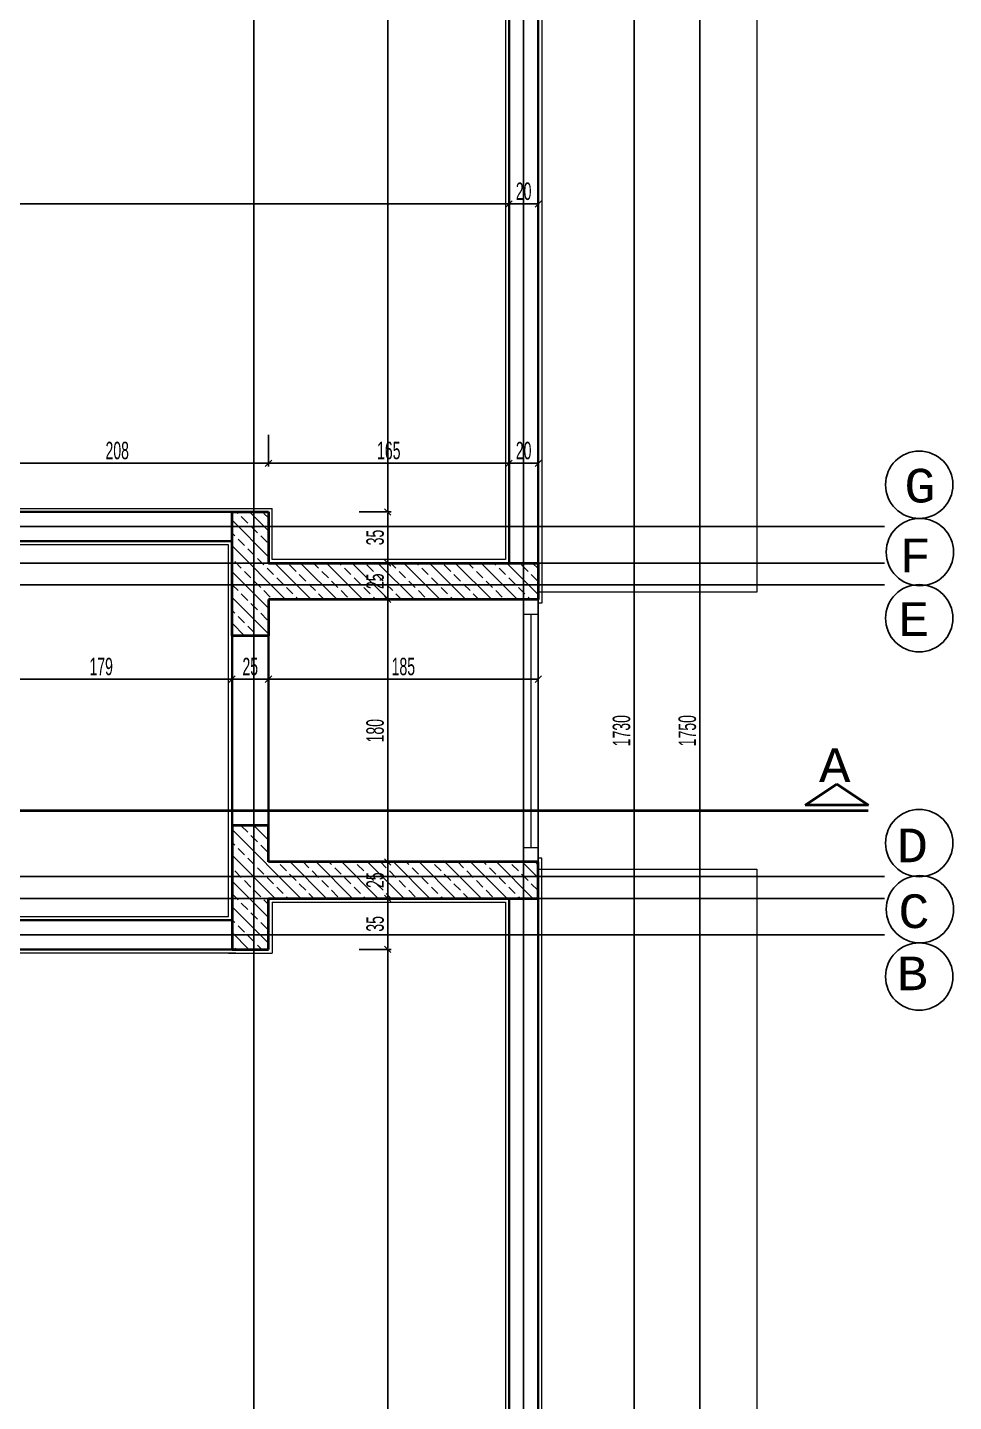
# Model space of a CAD drawing. Header units: inches. Extents: x -7543 to -822, y 102837 to 190349.
# Drawn here: x -832.3741 to -832.2471, y 102836.8607 to 102837.0491 of the extents above; entities that cross this region are included whole.
import ezdxf

# ---------------------------------------------------------------- set-up
doc = ezdxf.new("R2010")
doc.units = ezdxf.units.IN
doc.header["$MEASUREMENT"] = 0
for name, pattern in [('__ZG_T_P__9', [22, 1, -10, 1, -10]), ('DASHDOTX2', [2, 1, -0.5, 0, -0.5]), ('DASHED', [19.05, 12.7, -6.35])]:
    doc.linetypes.add(name, pattern=pattern)
doc.layers.get('Defpoints').update_dxf_attribs({"lineweight": 25})
for name, color, linetype, lineweight in [('AKS', 1, 'Continuous', 25), ('ICOL', 55, 'Continuous', 25), ('İZ DÜŞÜM', 253, 'Continuous', 20), ('KESİT', 7, 'Continuous', 40), ('KOLON', 2, 'Continuous', 40), ('SIVA', 150, 'Continuous', 15), ('TARAMA', 8, 'Continuous', 25)]:
    doc.layers.add(name, color=color, linetype=linetype, lineweight=lineweight)
doc.layers.add('DUVAR', color=7, linetype='Continuous', lineweight=35, true_color=0xfc4642)
doc.layers.add('PENCERE', color=7, linetype='Continuous', lineweight=18, true_color=0xffb360)
doc.styles.add('ISIM', font='monos.ttf', dxfattribs={"width": 1.1, "height": 200})
doc.styles.add('OLCU', font='tromand.shx', dxfattribs={"width": 0.6, "height": 12})

# ---------------------------------------------------------------- blocks, each defined once
blk = doc.blocks.new('D')
at = {"layer": 'ICOL'}
for p, q in [((2.8, 2.8), (-2.8, -2.8)), ((0, 3), (0, -25))]:
    blk.add_line(p, q, dxfattribs=at)
blk = doc.blocks.new('E')
at = {"layer": 'ICOL'}
for p, q in [((0, -3), (0, 25)), ((-2.8, -2.8), (2.8, 2.8))]:
    blk.add_line(p, q, dxfattribs=at)

msp = doc.modelspace()

# ---------------------------------------------------------------- linework, layer by layer
at = {"layer": 'AKS', "linetype": 'DASHDOTX2', "ltscale": 10}
for p, q in [((-832.34308, 102837.16719), (-832.34308, 102836.7433)), ((-832.30608, 102837.16719), (-832.30608, 102836.7433)), ((-832.25657, 102836.98068), (-832.57994, 102836.98068)), ((-832.25657, 102836.97568), (-832.57994, 102836.97568)), ((-832.24822, 102836.97418), (-832.24823, 102836.97418)), ((-832.25657, 102836.97268), (-832.57994, 102836.97268)), ((-832.25657, 102836.93268), (-832.57994, 102836.93268)), ((-832.25657, 102836.92968), (-832.57994, 102836.92968)), ((-832.25657, 102836.92468), (-832.57994, 102836.92468))]:
    msp.add_line(p, q, dxfattribs=at)
at = {"layer": 'AKS', "color": 0}
for centre in [(-832.25182, 102836.98642), (-832.25173, 102836.97718), (-832.25182, 102836.96811), (-832.25182, 102836.93726), (-832.25173, 102836.92819), (-832.25182, 102836.91895)]:
    msp.add_circle(centre, 0.00462, dxfattribs=at)
at = {"layer": 'Defpoints', "color": 6}
msp.add_line((-832.30408, 102836.77768), (-832.30408, 102837.12768), dxfattribs=at)
msp.add_line((-832.30408, 102836.77768), (-832.30408, 102837.12768), dxfattribs=at)
at = {"layer": 'Defpoints', "color": 3}
for p, q in [((-832.30808, 102836.97568), (-832.30808, 102837.12268)), ((-832.38258, 102836.98268), (-832.34108, 102836.98268)), ((-832.34108, 102836.98268), (-832.34108, 102836.97568)), ((-832.34108, 102836.97568), (-832.30808, 102836.97568)), ((-832.30808, 102836.92968), (-832.34108, 102836.92968)), ((-832.34108, 102836.92968), (-832.34108, 102836.92268)), ((-832.30808, 102836.78268), (-832.30808, 102836.92968)), ((-832.34108, 102836.92268), (-832.39058, 102836.92268))]:
    msp.add_line(p, q, dxfattribs=at)
at = {"layer": 'DUVAR'}
for p, q in [((-832.30808, 102837.12268), (-832.30808, 102836.97568)), ((-832.30408, 102837.12268), (-832.30408, 102836.97568)), ((-832.34608, 102836.98268), (-832.39058, 102836.98268)), ((-832.34608, 102836.97868), (-832.39058, 102836.97868)), ((-832.34608, 102836.96568), (-832.34608, 102836.93968)), ((-832.34108, 102836.96568), (-832.34108, 102836.93968)), ((-832.30808, 102836.92968), (-832.30808, 102836.78268)), ((-832.30408, 102836.92968), (-832.30408, 102836.78268)), ((-832.39058, 102836.92668), (-832.34608, 102836.92668)), ((-832.34608, 102836.92268), (-832.39058, 102836.92268))]:
    msp.add_line(p, q, dxfattribs=at)
at = {"layer": 'ICOL'}
for p, q in [((-832.28189, 102837.12753), (-832.28189, 102836.77784)), ((-832.29093, 102836.77984), (-832.29093, 102837.12553)), ((-832.32472, 102836.98284), (-832.32472, 102837.12253)), ((-832.30823, 102837.02494), (-832.51242, 102837.02494)), ((-832.30423, 102837.02494), (-832.30792, 102837.02494)), ((-832.38242, 102836.98937), (-832.34123, 102836.98937)), ((-832.34092, 102836.98937), (-832.30823, 102836.98937)), ((-832.30792, 102836.98937), (-832.30423, 102836.98937)), ((-832.32472, 102836.97584), (-832.32472, 102836.98253)), ((-832.32472, 102836.97084), (-832.32472, 102836.97553)), ((-832.32472, 102836.93484), (-832.32472, 102836.97053)), ((-832.34623, 102836.95975), (-832.38182, 102836.95975)), ((-832.34123, 102836.95975), (-832.34592, 102836.95975)), ((-832.30423, 102836.95975), (-832.34092, 102836.95975)), ((-832.32472, 102836.92984), (-832.32472, 102836.93453)), ((-832.32472, 102836.92284), (-832.32472, 102836.92953)), ((-832.32472, 102836.78284), (-832.32472, 102836.92253))]:
    msp.add_line(p, q, dxfattribs=at)
at = {"layer": 'İZ DÜŞÜM', "linetype": '__ZG_T_P__9'}
for p, q in [((-832.30408, 102837.12768), (-832.30408, 102836.77768)), ((-832.27407, 102837.09768), (-832.27407, 102836.97168)), ((-832.27407, 102836.97168), (-832.30408, 102836.97168)), ((-832.30408, 102836.97168), (-832.30408, 102836.93368)), ((-832.30408, 102836.93368), (-832.27408, 102836.93368)), ((-832.27408, 102836.93368), (-832.27408, 102836.80768))]:
    msp.add_line(p, q, dxfattribs=at)
at = {"layer": 'KESİT'}
for p, q in [((-832.26313, 102836.94536), (-832.26747, 102836.94248)), ((-832.26313, 102836.94536), (-832.25878, 102836.94248)), ((-832.25878, 102836.94248), (-832.26747, 102836.94248))]:
    msp.add_line(p, q, dxfattribs=at)
at = {"layer": 'KESİT', "linetype": 'DASHED'}
msp.add_line((-832.25884, 102836.94168), (-832.47304, 102836.94168), dxfattribs=at)
at = {"layer": 'KOLON'}
for p, q in [((-832.34608, 102836.97568), (-832.34608, 102836.98268)), ((-832.34608, 102836.98268), (-832.34108, 102836.98268)), ((-832.34108, 102836.98268), (-832.34108, 102836.97568)), ((-832.34608, 102836.97168), (-832.34608, 102836.97568)), ((-832.34108, 102836.97568), (-832.30408, 102836.97568)), ((-832.30408, 102836.97568), (-832.30408, 102836.97068)), ((-832.34608, 102836.96568), (-832.34608, 102836.97168)), ((-832.30408, 102836.97068), (-832.34108, 102836.97068)), ((-832.34108, 102836.97068), (-832.34108, 102836.96568)), ((-832.34108, 102836.96568), (-832.34608, 102836.96568)), ((-832.34108, 102836.93968), (-832.34608, 102836.93968)), ((-832.34608, 102836.93968), (-832.34608, 102836.93368)), ((-832.34108, 102836.93468), (-832.34108, 102836.93968)), ((-832.30408, 102836.93468), (-832.34108, 102836.93468)), ((-832.30408, 102836.92968), (-832.30408, 102836.93468)), ((-832.34608, 102836.93368), (-832.34608, 102836.92968)), ((-832.34608, 102836.92968), (-832.34608, 102836.92268)), ((-832.34108, 102836.92268), (-832.34108, 102836.92968)), ((-832.34108, 102836.92968), (-832.30408, 102836.92968)), ((-832.34608, 102836.92268), (-832.34108, 102836.92268))]:
    msp.add_line(p, q, dxfattribs=at)
at = {"layer": 'PENCERE'}
for p, q in [((-832.30608, 102836.97068), (-832.30608, 102836.93468)), ((-832.30408, 102836.97068), (-832.30408, 102836.93468)), ((-832.30608, 102836.96868), (-832.30408, 102836.96868)), ((-832.30508, 102836.96868), (-832.30508, 102836.93668)), ((-832.30608, 102836.93668), (-832.30408, 102836.93668))]:
    msp.add_line(p, q, dxfattribs=at)
at = {"layer": 'SIVA'}
for p, q in [((-832.30358, 102837.12818), (-832.30358, 102836.97018)), ((-832.30858, 102837.12218), (-832.30858, 102836.97618)), ((-832.38208, 102836.98318), (-832.34058, 102836.98318)), ((-832.34658, 102836.98318), (-832.34058, 102836.98318)), ((-832.34058, 102836.97618), (-832.34058, 102836.98318)), ((-832.34658, 102836.97818), (-832.39108, 102836.97818)), ((-832.34658, 102836.92718), (-832.34658, 102836.97818)), ((-832.30858, 102836.97618), (-832.34058, 102836.97618)), ((-832.30358, 102836.97018), (-832.30408, 102836.97018)), ((-832.30358, 102836.93518), (-832.30408, 102836.93518)), ((-832.30358, 102836.77718), (-832.30358, 102836.93518)), ((-832.34058, 102836.92918), (-832.34058, 102836.92218)), ((-832.34058, 102836.92918), (-832.30858, 102836.92918)), ((-832.30858, 102836.92918), (-832.30858, 102836.78318)), ((-832.39108, 102836.92718), (-832.34658, 102836.92718)), ((-832.34558, 102836.92218), (-832.39008, 102836.92218)), ((-832.34658, 102836.92218), (-832.34058, 102836.92218))]:
    msp.add_line(p, q, dxfattribs=at)
at = {"layer": 'TARAMA'}
for p, q in [((-832.34608, 102836.98155), (-832.34108, 102836.97655)), ((-832.34544, 102836.98268), (-832.34525, 102836.98249)), ((-832.34481, 102836.98205), (-832.34392, 102836.98117)), ((-832.34367, 102836.98268), (-832.34108, 102836.98009)), ((-832.34171, 102836.98249), (-832.34108, 102836.98186)), ((-832.34608, 102836.97979), (-832.34569, 102836.9794)), ((-832.34525, 102836.97896), (-832.34436, 102836.97808)), ((-832.34348, 102836.98073), (-832.3426, 102836.97984)), ((-832.34215, 102836.9794), (-832.34127, 102836.97852)), ((-832.34608, 102836.97802), (-832.33874, 102836.97068)), ((-832.34392, 102836.97763), (-832.34304, 102836.97675)), ((-832.34569, 102836.97587), (-832.34481, 102836.97498)), ((-832.3426, 102836.97631), (-832.34171, 102836.97542)), ((-832.34021, 102836.97568), (-832.33521, 102836.97068)), ((-832.33818, 102836.97542), (-832.33729, 102836.97454)), ((-832.33667, 102836.97568), (-832.33167, 102836.97068)), ((-832.3349, 102836.97568), (-832.3342, 102836.97498)), ((-832.33313, 102836.97568), (-832.32813, 102836.97068)), ((-832.33137, 102836.97568), (-832.33111, 102836.97542)), ((-832.3296, 102836.97568), (-832.3246, 102836.97068)), ((-832.32757, 102836.97542), (-832.32669, 102836.97454)), ((-832.32606, 102836.97568), (-832.32106, 102836.97068)), ((-832.3243, 102836.97568), (-832.32359, 102836.97498)), ((-832.32253, 102836.97568), (-832.31753, 102836.97068)), ((-832.32076, 102836.97568), (-832.3205, 102836.97542)), ((-832.31899, 102836.97568), (-832.31399, 102836.97068)), ((-832.31696, 102836.97542), (-832.31608, 102836.97454)), ((-832.31546, 102836.97568), (-832.31046, 102836.97068)), ((-832.31369, 102836.97568), (-832.31299, 102836.97498)), ((-832.31192, 102836.97568), (-832.30692, 102836.97068)), ((-832.31015, 102836.97568), (-832.30989, 102836.97542)), ((-832.30839, 102836.97568), (-832.30408, 102836.97137)), ((-832.30636, 102836.97542), (-832.30547, 102836.97454)), ((-832.30485, 102836.97568), (-832.30408, 102836.97491)), ((-832.34608, 102836.97448), (-832.34108, 102836.96948)), ((-832.34436, 102836.97454), (-832.34348, 102836.97366)), ((-832.34127, 102836.97498), (-832.34039, 102836.9741)), ((-832.33995, 102836.97366), (-832.33906, 102836.97277)), ((-832.33685, 102836.9741), (-832.33597, 102836.97321)), ((-832.33376, 102836.97454), (-832.33287, 102836.97366)), ((-832.33066, 102836.97498), (-832.32978, 102836.9741)), ((-832.32934, 102836.97366), (-832.32845, 102836.97277)), ((-832.32625, 102836.9741), (-832.32536, 102836.97321)), ((-832.32315, 102836.97454), (-832.32227, 102836.97366)), ((-832.32006, 102836.97498), (-832.31917, 102836.9741)), ((-832.31873, 102836.97366), (-832.31785, 102836.97277)), ((-832.31564, 102836.9741), (-832.31475, 102836.97321)), ((-832.31254, 102836.97454), (-832.31166, 102836.97366)), ((-832.30945, 102836.97498), (-832.30857, 102836.9741)), ((-832.30813, 102836.97366), (-832.30724, 102836.97277)), ((-832.30503, 102836.9741), (-832.30415, 102836.97321)), ((-832.34608, 102836.97271), (-832.34525, 102836.97189)), ((-832.34481, 102836.97145), (-832.34392, 102836.97056)), ((-832.34304, 102836.97321), (-832.34215, 102836.97233)), ((-832.34171, 102836.97189), (-832.34083, 102836.971)), ((-832.33862, 102836.97233), (-832.33774, 102836.97145)), ((-832.33553, 102836.97277), (-832.33464, 102836.97189)), ((-832.3342, 102836.97145), (-832.33344, 102836.97068)), ((-832.33243, 102836.97321), (-832.33155, 102836.97233)), ((-832.33111, 102836.97189), (-832.33022, 102836.971)), ((-832.32801, 102836.97233), (-832.32713, 102836.97145)), ((-832.32492, 102836.97277), (-832.32404, 102836.97189)), ((-832.32359, 102836.97145), (-832.32283, 102836.97068)), ((-832.32183, 102836.97321), (-832.32094, 102836.97233)), ((-832.3205, 102836.97189), (-832.31962, 102836.971)), ((-832.31741, 102836.97233), (-832.31652, 102836.97145)), ((-832.31431, 102836.97277), (-832.31343, 102836.97189)), ((-832.31299, 102836.97145), (-832.31222, 102836.97068)), ((-832.31122, 102836.97321), (-832.31034, 102836.97233)), ((-832.30989, 102836.97189), (-832.30901, 102836.971)), ((-832.3068, 102836.97233), (-832.30592, 102836.97145)), ((-832.34608, 102836.97095), (-832.34108, 102836.96595)), ((-832.34348, 102836.97012), (-832.3426, 102836.96924)), ((-832.33729, 102836.971), (-832.33697, 102836.97068)), ((-832.32669, 102836.971), (-832.32637, 102836.97068)), ((-832.31608, 102836.971), (-832.31576, 102836.97068)), ((-832.30547, 102836.971), (-832.30515, 102836.97068)), ((-832.34608, 102836.96918), (-832.34569, 102836.96879)), ((-832.34525, 102836.96835), (-832.34436, 102836.96747)), ((-832.34215, 102836.96879), (-832.34127, 102836.96791)), ((-832.34608, 102836.96741), (-832.34435, 102836.96568)), ((-832.34392, 102836.96703), (-832.34304, 102836.96614)), ((-832.3426, 102836.9657), (-832.34258, 102836.96568)), ((-832.34481, 102836.93963), (-832.34392, 102836.93874)), ((-832.3431, 102836.93968), (-832.34108, 102836.93766)), ((-832.34133, 102836.93968), (-832.34108, 102836.93943)), ((-832.34608, 102836.93913), (-832.33663, 102836.92968)), ((-832.34348, 102836.9383), (-832.3426, 102836.93742)), ((-832.34608, 102836.93736), (-832.34569, 102836.93697)), ((-832.34608, 102836.93559), (-832.34017, 102836.92968)), ((-832.34525, 102836.93653), (-832.34436, 102836.93565)), ((-832.34215, 102836.93697), (-832.34127, 102836.93609)), ((-832.34392, 102836.93521), (-832.34304, 102836.93432)), ((-832.3426, 102836.93388), (-832.34171, 102836.933)), ((-832.3395, 102836.93432), (-832.33862, 102836.93344)), ((-832.3381, 102836.93468), (-832.3331, 102836.92968)), ((-832.33633, 102836.93468), (-832.33553, 102836.93388)), ((-832.33456, 102836.93468), (-832.32956, 102836.92968)), ((-832.33279, 102836.93468), (-832.33243, 102836.93432)), ((-832.33199, 102836.93388), (-832.33111, 102836.933)), ((-832.33103, 102836.93468), (-832.32603, 102836.92968)), ((-832.3289, 102836.93432), (-832.32801, 102836.93344)), ((-832.32749, 102836.93468), (-832.32249, 102836.92968)), ((-832.32572, 102836.93468), (-832.32492, 102836.93388)), ((-832.32395, 102836.93468), (-832.31895, 102836.92968)), ((-832.32219, 102836.93468), (-832.32183, 102836.93432)), ((-832.32138, 102836.93388), (-832.3205, 102836.933)), ((-832.32042, 102836.93468), (-832.31542, 102836.92968)), ((-832.31829, 102836.93432), (-832.31741, 102836.93344)), ((-832.31688, 102836.93468), (-832.31188, 102836.92968)), ((-832.31512, 102836.93468), (-832.31431, 102836.93388)), ((-832.31335, 102836.93468), (-832.30835, 102836.92968)), ((-832.31158, 102836.93468), (-832.31122, 102836.93432)), ((-832.31078, 102836.93388), (-832.30989, 102836.933)), ((-832.30981, 102836.93468), (-832.30481, 102836.92968)), ((-832.30768, 102836.93432), (-832.3068, 102836.93344)), ((-832.30628, 102836.93468), (-832.30408, 102836.93248)), ((-832.30451, 102836.93468), (-832.30408, 102836.93425)), ((-832.34608, 102836.93206), (-832.34108, 102836.92706)), ((-832.34569, 102836.93344), (-832.34481, 102836.93256)), ((-832.34436, 102836.93211), (-832.34348, 102836.93123)), ((-832.34127, 102836.93256), (-832.34039, 102836.93167)), ((-832.33818, 102836.933), (-832.33729, 102836.93211)), ((-832.33508, 102836.93344), (-832.3342, 102836.93256)), ((-832.33376, 102836.93211), (-832.33287, 102836.93123)), ((-832.33066, 102836.93256), (-832.32978, 102836.93167)), ((-832.32757, 102836.933), (-832.32669, 102836.93211)), ((-832.32448, 102836.93344), (-832.32359, 102836.93256)), ((-832.32315, 102836.93211), (-832.32227, 102836.93123)), ((-832.32006, 102836.93256), (-832.31917, 102836.93167)), ((-832.31696, 102836.933), (-832.31608, 102836.93211)), ((-832.31387, 102836.93344), (-832.31299, 102836.93256)), ((-832.31254, 102836.93211), (-832.31166, 102836.93123)), ((-832.30945, 102836.93256), (-832.30857, 102836.93167)), ((-832.30636, 102836.933), (-832.30547, 102836.93211)), ((-832.34608, 102836.93029), (-832.34525, 102836.92946)), ((-832.34304, 102836.93079), (-832.34215, 102836.9299)), ((-832.33995, 102836.93123), (-832.33906, 102836.93035)), ((-832.33685, 102836.93167), (-832.33597, 102836.93079)), ((-832.33553, 102836.93035), (-832.33486, 102836.92968)), ((-832.33243, 102836.93079), (-832.33155, 102836.9299)), ((-832.32934, 102836.93123), (-832.32845, 102836.93035)), ((-832.32625, 102836.93167), (-832.32536, 102836.93079)), ((-832.32492, 102836.93035), (-832.32426, 102836.92968)), ((-832.32183, 102836.93079), (-832.32094, 102836.9299)), ((-832.31873, 102836.93123), (-832.31785, 102836.93035)), ((-832.31564, 102836.93167), (-832.31475, 102836.93079)), ((-832.31431, 102836.93035), (-832.31365, 102836.92968)), ((-832.31122, 102836.93079), (-832.31034, 102836.9299)), ((-832.30813, 102836.93123), (-832.30724, 102836.93035)), ((-832.30503, 102836.93167), (-832.30415, 102836.93079)), ((-832.34608, 102836.92852), (-832.34108, 102836.92352)), ((-832.34481, 102836.92902), (-832.34392, 102836.92814)), ((-832.34171, 102836.92946), (-832.34108, 102836.92882)), ((-832.33862, 102836.9299), (-832.3384, 102836.92968)), ((-832.32801, 102836.9299), (-832.32779, 102836.92968)), ((-832.31741, 102836.9299), (-832.31719, 102836.92968)), ((-832.3068, 102836.9299), (-832.30658, 102836.92968)), ((-832.34608, 102836.92675), (-832.34569, 102836.92637)), ((-832.34348, 102836.92769), (-832.3426, 102836.92681)), ((-832.34215, 102836.92637), (-832.34127, 102836.92548)), ((-832.34608, 102836.92499), (-832.34377, 102836.92268)), ((-832.34525, 102836.92593), (-832.34436, 102836.92504)), ((-832.34392, 102836.9246), (-832.34304, 102836.92372)), ((-832.34569, 102836.92283), (-832.34554, 102836.92268)), ((-832.3426, 102836.92327), (-832.34201, 102836.92268))]:
    msp.add_line(p, q, dxfattribs=at)

# ---------------------------------------------------------------- block references
at = {"layer": 'ICOL', "xscale": 0.0001559999999471984, "yscale": 0.0001559999999471984, "zscale": 0.0001559999999471984}
for name, p in [('D', (-832.30808, 102837.02494)), ('D', (-832.30408, 102837.02494)), ('E', (-832.34108, 102836.98937)), ('E', (-832.30808, 102836.98937)), ('E', (-832.30408, 102836.98937)), ('D', (-832.34608, 102836.95975)), ('D', (-832.34108, 102836.95975)), ('D', (-832.30408, 102836.95975))]:
    msp.add_blockref(name, p, dxfattribs=at)
at = {"layer": 'ICOL'}
for name, p, xscale, yscale, zscale, rotation in [('E', (-832.30808, 102837.02494), 0.0001559999999471984, 0.0001559999999471984, 0.0001559999999471984, 180), ('D', (-832.34108, 102836.98937), 0.0001559999999471984, 0.0001559999999471984, 0.0001559999999471984, 180), ('D', (-832.30808, 102836.98937), 0.0001559999999471984, 0.0001559999999471984, 0.0001559999999471984, 180), ('D', (-832.32472, 102836.98268), 0.000155999994603917, 0.000155999994603917, 0.000155999994603917, 270), ('E', (-832.32472, 102836.98268), 0.000155999994603917, 0.000155999994603917, 0.000155999994603917, 90), ('D', (-832.32472, 102836.97568), 0.000155999994603917, 0.000155999994603917, 0.000155999994603917, 270), ('E', (-832.32472, 102836.97568), 0.000155999994603917, 0.000155999994603917, 0.000155999994603917, 90), ('D', (-832.32472, 102836.97068), 0.000155999994603917, 0.000155999994603917, 0.000155999994603917, 270), ('E', (-832.32472, 102836.97068), 0.000155999994603917, 0.000155999994603917, 0.000155999994603917, 90), ('E', (-832.34608, 102836.95975), 0.0001559999999471984, 0.0001559999999471984, 0.0001559999999471984, 180), ('E', (-832.34108, 102836.95975), 0.0001559999999471984, 0.0001559999999471984, 0.0001559999999471984, 180), ('D', (-832.32472, 102836.93468), 0.000155999994603917, 0.000155999994603917, 0.000155999994603917, 270), ('E', (-832.32472, 102836.93468), 0.000155999994603917, 0.000155999994603917, 0.000155999994603917, 90), ('D', (-832.32472, 102836.92968), 0.000155999994603917, 0.000155999994603917, 0.000155999994603917, 270), ('E', (-832.32472, 102836.92968), 0.000155999994603917, 0.000155999994603917, 0.000155999994603917, 90), ('D', (-832.32472, 102836.92268), 0.000155999994603917, 0.000155999994603917, 0.000155999994603917, 270), ('E', (-832.32472, 102836.92268), 0.000155999994603917, 0.000155999994603917, 0.000155999994603917, 90)]:
    msp.add_blockref(name, p, dxfattribs=dict(at, xscale=xscale, yscale=yscale, zscale=zscale, rotation=rotation))

# ---------------------------------------------------------------- texts
at = {"layer": 'AKS', "style": 'ISIM', "width": 1.1}
for s, p in [('G', (-832.25387, 102836.98398)), ('F', (-832.2545, 102836.97441)), ('E', (-832.25471, 102836.96569)), ('A', (-832.26556, 102836.94563)), ('D', (-832.25491, 102836.93464)), ('C', (-832.25469, 102836.92561)), ('B', (-832.25492, 102836.91708))]:
    msp.add_text(s, height=0.00462, dxfattribs=at).set_placement(p)
at = {"layer": 'ICOL', "char_height": 0.0024, "attachment_point": 5, "style": 'OLCU'}
for s, insert in [('\\A1;20', (-832.30608, 102837.02667)), ('\\A1;208', (-832.36183, 102836.9911)), ('\\A1;165', (-832.32458, 102836.9911)), ('\\A1;20', (-832.30608, 102836.9911)), ('\\A1;179', (-832.36403, 102836.96147)), ('\\A1;25', (-832.34358, 102836.96147)), ('\\A1;185', (-832.32258, 102836.96147))]:
    msp.add_mtext(s, dxfattribs=dict(at, insert=insert))
at = {"layer": 'ICOL', "char_height": 0.0024, "attachment_point": 5, "rotation": 90, "style": 'OLCU'}
for s, insert in [('\\A1;35', (-832.32645, 102836.97918)), ('\\A1;25', (-832.32645, 102836.97318)), ('\\A1;1730', (-832.29265, 102836.95268)), ('\\A1;1750', (-832.28362, 102836.95268)), ('\\A1;180', (-832.32645, 102836.95268)), ('\\A1;25', (-832.32645, 102836.93218)), ('\\A1;35', (-832.32645, 102836.92618))]:
    msp.add_mtext(s, dxfattribs=dict(at, insert=insert))

doc.saveas('drawing.dxf')
